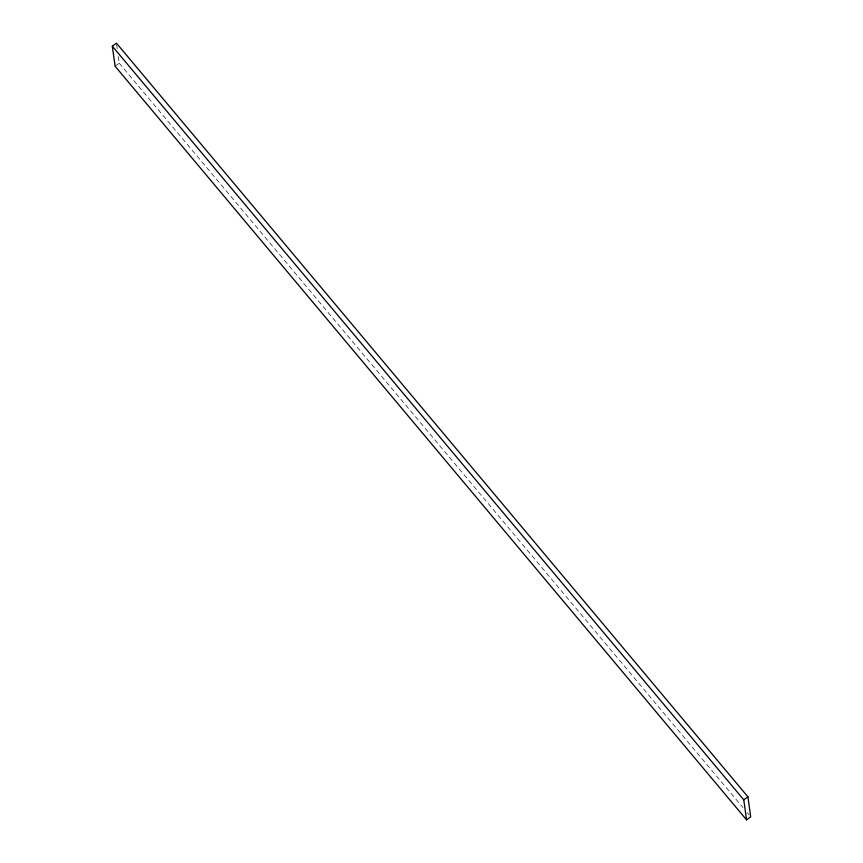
<?xml version="1.0" encoding="UTF-8"?>
<svg xmlns="http://www.w3.org/2000/svg" width="863" height="863" viewBox="0 0 863 863"><rect width="100%" height="100%" fill="white"/><g stroke="black" fill="none" stroke-linecap="round" stroke-linejoin="round"><path stroke-width="0.65" stroke-dasharray="4.32 3.24" d="M115.081 66.181L119.234 63.182L118.307 56.505M119.234 63.182L742.914 807.552M747.239 812.719L748.965 814.78M116.634 44.488L117.379 49.827"/><path stroke-width="1.29" d="M112.309 46.149L116.451 43.15L747.919 796.819L750.691 816.851L746.549 819.85L115.081 66.181L112.309 46.149L743.766 799.818L746.549 819.85M743.766 799.818L747.919 796.819"/></g></svg>
